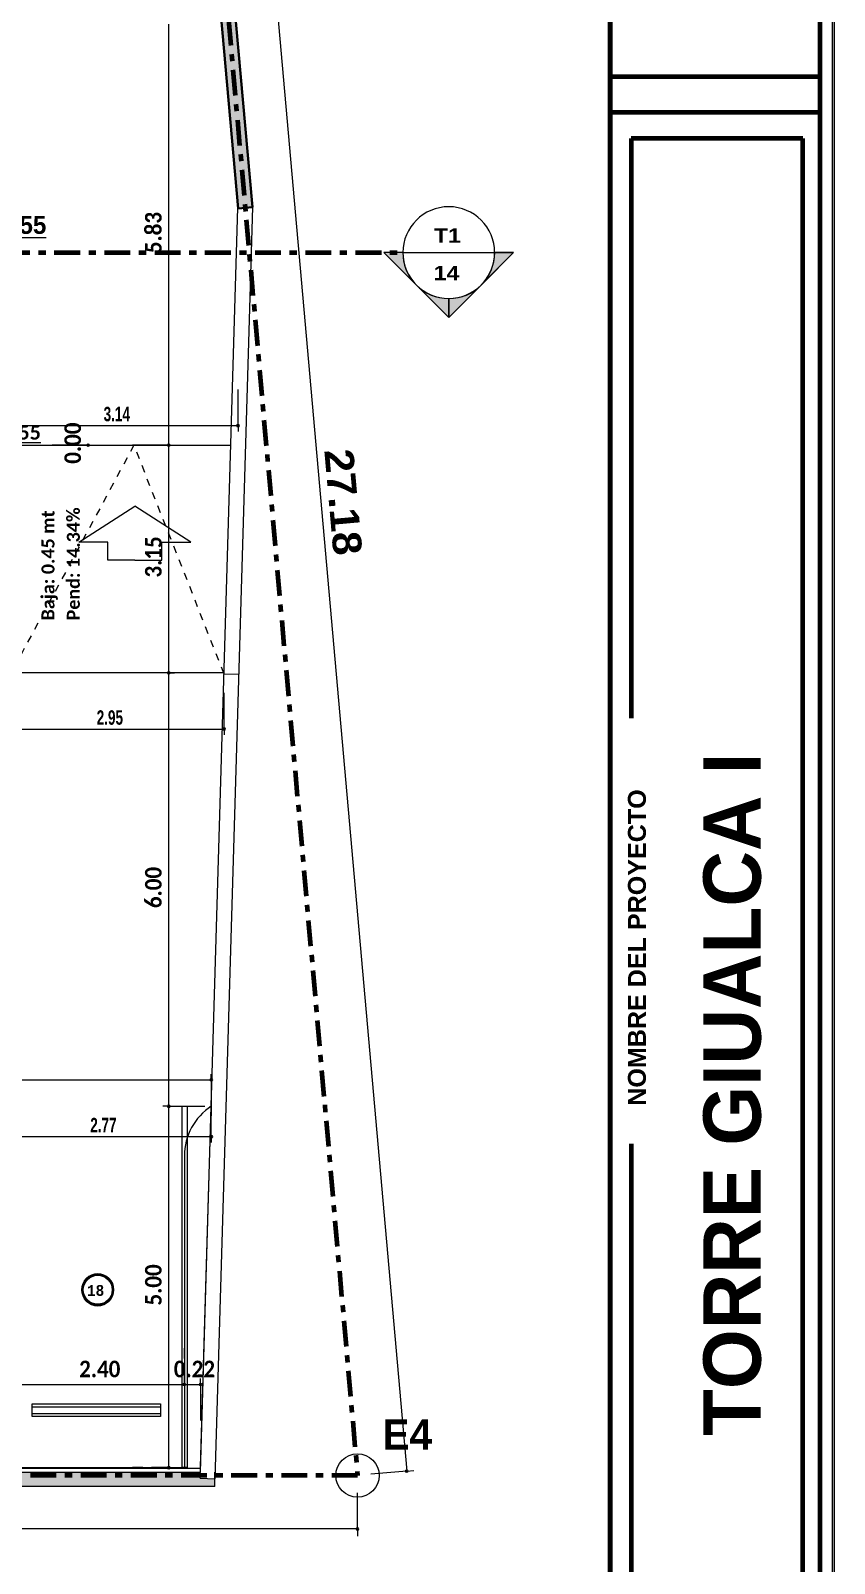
# Model space of a CAD drawing. Header units: metres. Extents: x -144 to 1000, y -717 to 29.
# Drawn here: x 334.07 to 345.2, y -572.75 to -551.54 of the extents above; entities that cross this region are included whole.
import ezdxf

# ---------------------------------------------------------------- set-up
doc = ezdxf.new("R2010")
doc.units = ezdxf.units.M
for name, pattern in [('Basculante', [0.11625, 0.075, -0.04125]), ('Dash Dot 3_16_', [0.595313, 0.357187, -0.119063, 0, -0.119063]), ('Derribado', [0.36, 0.24, -0.12])]:
    doc.linetypes.add(name, pattern=pattern)
doc.layers.get('0').update_dxf_attribs({"color": 1})
for name, color, linetype, lineweight in [('A-ANNO-DIMS', 1, 'Continuous', 9), ('A-DETL', 1, 'Continuous', 9), ('A-DETL-GENF', 1, 'Continuous', 9), ('A-DETL-THIN', 1, 'Continuous', 9), ('A-FLOR', 2, 'Continuous', 9), ('A-WALL', 4, 'Continuous', 9), ('C-PRKG', 2, 'Continuous', 9), ('G-ANNO-DIMS', 1, 'Continuous', 9), ('G-ANNO-SYMB', 1, 'Continuous', 9), ('G-ANNO-TEXT', 2, 'Continuous', 9), ('G-ANNO-TTLB', 3, 'Continuous', 18), ('G-ANNO-TTLB-WIDE', 1, 'Continuous', 70), ('G-IMPT', 1, 'Continuous', 9)]:
    doc.layers.add(name, color=color, linetype=linetype, lineweight=lineweight)
doc.layers.add('A-WALL-PATT', color=7, linetype='Continuous', lineweight=35, true_color=0x9c9c9c)
doc.styles.add('Arial Black', font='', dxfattribs={"height": 0.15})
doc.styles.add('Arial_B', font='arialbd.ttf', dxfattribs={"height": 0.0025})
doc.styles.add('Britannic Bold_B', font='', dxfattribs={"width": 0.7})
doc.styles.add('Britannic Bold_B_1', font='', dxfattribs={"width": 0.7, "height": 0.4})
doc.styles.add('Britannic Bold_B_2', font='', dxfattribs={"width": 1.1, "height": 0.009})
doc.styles.add('Britannic Bold_B_3', font='', dxfattribs={"width": 0.7})
doc.styles.add('Britannic Bold_B_4', font='', dxfattribs={"height": 0.004465})
doc.styles.add('Calibri_B_1', font='calibrib.ttf', dxfattribs={"height": 0.135})
doc.styles.add('Calibri_B_2', font='calibrib.ttf', dxfattribs={"height": 0.135})
doc.styles.add('Calibri_B_6', font='calibrib.ttf', dxfattribs={"width": 0.9})
doc.styles.add('Courier New_B', font='courbd.ttf', dxfattribs={"height": 0.1125})
doc.styles.get('Arial Black').set_extended_font_data('Arial Black')
doc.styles.get('Britannic Bold_B').set_extended_font_data('Britannic Bold', bold=True)
doc.styles.get('Britannic Bold_B_1').set_extended_font_data('Britannic Bold', bold=True)
doc.styles.get('Britannic Bold_B_2').set_extended_font_data('Britannic Bold', bold=True)
doc.styles.get('Britannic Bold_B_3').set_extended_font_data('Britannic Bold', bold=True)
doc.styles.get('Britannic Bold_B_4').set_extended_font_data('Britannic Bold', bold=True)

# ---------------------------------------------------------------- blocks, each defined once
blk = doc.blocks.new('tarjeta de nathalie 00')
at = {"layer": 'G-IMPT', "lineweight": 9}
h = blk.add_hatch(color=3, dxfattribs=at)
h.paths.add_polyline_path([(-145.23888, -717.38489), (-145.21019, -717.38489), (-145.21019, -716.89355), (-145.21019, -716.79934), (-145.23888, -716.79934), (-145.23888, -716.89379)])
h.paths.add_polyline_path([(-145.20996, -716.7991), (-145.20996, -717.3851), (-145.2392, -717.3851), (-145.2392, -716.7991)])
h.paths.add_polyline_path([(-145.23902, -717.3868), (-145.20826, -717.3868), (-145.20826, -716.7974), (-145.2392, -716.7974), (-146.09866, -716.7974), (-146.09866, -717.3868)])
h.paths.add_polyline_path([(-145.20795, -716.79707), (-145.20795, -717.3871), (-146.09898, -717.3871), (-146.09898, -716.79707)])
at = {"layer": 'G-ANNO-TTLB', "color": 3}
for p, q in [((-145.20826, -716.7974), (-145.20826, -717.3868)), ((-145.20795, -717.3871), (-145.20795, -716.79707)), ((-145.20795, -717.38713), (-145.20795, -716.79707)), ((-145.2392, -716.7991), (-145.2392, -717.3851)), ((-145.20996, -717.3851), (-145.20996, -716.7991)), ((-145.23888, -717.38489), (-145.23888, -716.89379)), ((-145.21019, -716.89355), (-145.21019, -717.38489))]:
    blk.add_line(p, q, dxfattribs=at)
at = {"layer": 'G-ANNO-TTLB-WIDE', "color": 3}
for p, q in [((-145.2392, -716.7991), (-145.2392, -717.3851)), ((-145.20996, -716.7991), (-145.20996, -717.3851)), ((-145.2392, -717.01548), (-145.20996, -717.01548)), ((-145.20996, -717.02049), (-145.2392, -717.02049)), ((-145.21233, -717.0241), (-145.23627, -717.0241)), ((-145.23627, -717.0241), (-145.23627, -717.1091)), ((-145.21233, -717.24403), (-145.21233, -717.0241)), ((-145.23627, -717.16403), (-145.23627, -717.24403))]:
    blk.add_line(p, q, dxfattribs=at)
at = {"layer": 'G-ANNO-TTLB', "lineweight": 9, "attachment_point": 1, "rotation": 90, "bg_fill": 3, "box_fill_scale": 1.25, "bg_fill_color": 256, "bg_fill_true_color": 13158600, "bg_fill_transparency": 0}
for s, insert, char_height, width, style in [('TORRE GIUALCA I', (-145.2262, -717.20472), 0.008, 0.1678172, 'Britannic Bold_B_4'), ('NOMBRE DEL PROYECTO', (-145.2367, -717.15875), 0.0025, 0.0533122, 'Arial_B')]:
    blk.add_mtext(s, dxfattribs=dict(at, insert=insert, char_height=char_height, width=width, style=style))
blk = doc.blocks.new('R')
at = {"layer": 'A-ANNO-DIMS', "lineweight": 25, "true_color": 0x00592d}
h = blk.add_hatch(color=118, dxfattribs=at)
edge = h.paths.add_edge_path()
edge.add_arc((330.709, -494.037), 0.015, 0, 360)
at = {"layer": 'A-ANNO-DIMS', "lineweight": 25, "true_color": 0x004080}
h = blk.add_hatch(color=156, dxfattribs=at)
edge = h.paths.add_edge_path()
edge.add_arc((328.633, -494.308), 0.015, 0, 360)
h = blk.add_hatch(color=156, dxfattribs=at)
edge = h.paths.add_edge_path()
edge.add_arc((328.633, -494.308), 0.015, 0, 360)
h = blk.add_hatch(color=156, dxfattribs=at)
edge = h.paths.add_edge_path()
edge.add_arc((329.75, -494.308), 0.015, 0, 360)
h = blk.add_hatch(color=156, dxfattribs=at)
edge = h.paths.add_edge_path()
edge.add_arc((329.75, -494.308), 0.015, 0, 360)
h = blk.add_hatch(color=156, dxfattribs=at)
edge = h.paths.add_edge_path()
edge.add_arc((329.75, -497.458), 0.015, 0, 360)
h = blk.add_hatch(color=156, dxfattribs=at)
edge = h.paths.add_edge_path()
edge.add_arc((329.75, -497.458), 0.015, 0, 360)
at = {"layer": 'A-ANNO-DIMS', "lineweight": 25, "true_color": 0x00592d}
h = blk.add_hatch(color=118, dxfattribs=at)
edge = h.paths.add_edge_path()
edge.add_arc((330.517, -498.237), 0.015, 0, 360)
at = {"layer": 'A-ANNO-DIMS', "lineweight": 25, "true_color": 0x004080}
h = blk.add_hatch(color=156, dxfattribs=at)
edge = h.paths.add_edge_path()
edge.add_arc((330.339, -503.091), 0.015, 0, 360)
h = blk.add_hatch(color=156, dxfattribs=at)
edge = h.paths.add_edge_path()
edge.add_arc((329.75, -503.458), 0.015, 0, 360)
h = blk.add_hatch(color=156, dxfattribs=at)
edge = h.paths.add_edge_path()
edge.add_arc((329.75, -503.458), 0.015, 0, 360)
at = {"layer": 'A-ANNO-DIMS', "lineweight": 25, "true_color": 0x00592d}
h = blk.add_hatch(color=118, dxfattribs=at)
edge = h.paths.add_edge_path()
edge.add_arc((330.339, -503.877), 0.015, 0, 360)
at = {"layer": 'A-ANNO-DIMS', "lineweight": 25, "true_color": 0x004080}
h = blk.add_hatch(color=156, dxfattribs=at)
edge = h.paths.add_edge_path()
edge.add_arc((329.966, -507.307), 0.015, 0, 360)
h = blk.add_hatch(color=156, dxfattribs=at)
edge = h.paths.add_edge_path()
edge.add_arc((329.966, -507.307), 0.015, 0, 360)
h = blk.add_hatch(color=156, dxfattribs=at)
edge = h.paths.add_edge_path()
edge.add_arc((330.189, -507.307), 0.015, 0, 360)
h = blk.add_hatch(color=156, dxfattribs=at)
edge = h.paths.add_edge_path()
edge.add_arc((329.75, -508.458), 0.015, 0, 360)
at = {"layer": 'A-ANNO-DIMS', "lineweight": 25, "true_color": 0x0000ff}
h = blk.add_hatch(color=5, dxfattribs=at)
edge = h.paths.add_edge_path()
edge.add_arc((333.045, -508.507), 0.015, 0, 360)
h = blk.add_hatch(color=5, dxfattribs=at)
edge = h.paths.add_edge_path()
edge.add_arc((332.363, -509.307), 0.015, 0, 360)
at = {"layer": 'A-WALL', "true_color": 0x808080}
blk.add_hatch(color=8, dxfattribs=at).paths.add_polyline_path([(330.187, -508.72), (330.39, -508.72), (330.389, -508.52), (330.386, -508.612), (330.187, -508.606), (330.189, -508.52), (323.768, -508.52), (323.768, -508.72), (326.167, -508.72)])
at = {"layer": 'A-WALL-PATT', "true_color": 0x747474}
blk.add_hatch(color=8, dxfattribs=at).paths.add_polyline_path([(330.709, -491.031), (330.908, -491.014), (330.072, -481.582), (329.873, -481.607), (330.645, -490.316)])
at = {"layer": 'G-ANNO-SYMB'}
h = blk.add_hatch(color=256, dxfattribs=at)
edge = h.paths.add_edge_path()
edge.add_line((333.156, -492.069), (332.73, -491.643))
edge.add_line((332.73, -491.643), (332.992, -491.643))
edge.add_arc((333.628, -491.643), 0.636, 180, 222.0784)
h = blk.add_hatch(color=256, dxfattribs=at)
edge = h.paths.add_edge_path()
edge.add_arc((333.628, -491.643), 0.636, 317.9216, 360)
edge.add_line((334.264, -491.643), (334.526, -491.643))
edge.add_line((334.526, -491.643), (334.1, -492.069))
h = blk.add_hatch(color=256, dxfattribs=at)
edge = h.paths.add_edge_path()
edge.add_arc((333.628, -491.643), 0.635, 225, 270)
edge.add_line((333.628, -492.278), (333.628, -492.541))
edge.add_line((333.628, -492.541), (333.179, -492.092))
h = blk.add_hatch(color=256, dxfattribs=at)
edge = h.paths.add_edge_path()
edge.add_line((334.077, -492.092), (333.628, -492.541))
edge.add_line((333.628, -492.541), (333.628, -492.278))
edge.add_arc((333.628, -491.643), 0.635, 270, 315)
at = {"layer": 'A-ANNO-DIMS', "color": 5, "true_color": 0x0000ff}
for p, q in [((330.645, -481.433), (333.045, -508.507)), ((333.045, -508.507), (332.547, -508.551)), ((333.045, -508.507), (333.145, -508.498)), ((332.363, -509.307), (332.363, -508.807)), ((332.363, -509.307), (301.501, -509.283)), ((332.363, -509.307), (332.363, -509.407))]:
    blk.add_line(p, q, dxfattribs=at)
at = {"layer": 'A-ANNO-DIMS', "color": 156, "true_color": 0x004080}
for p, q in [((329.75, -494.308), (329.75, -488.48)), ((328.633, -494.308), (328.133, -494.308)), ((328.633, -494.308), (328.133, -494.308)), ((328.633, -494.308), (328.633, -494.308)), ((328.633, -494.308), (328.713, -494.308)), ((328.633, -494.308), (328.713, -494.308)), ((329.75, -494.308), (329.25, -494.308)), ((329.75, -494.308), (329.25, -494.308)), ((329.75, -497.458), (329.75, -494.308)), ((329.75, -494.308), (329.83, -494.308)), ((329.75, -494.308), (329.83, -494.308)), ((329.75, -497.458), (329.25, -497.458)), ((329.75, -497.458), (329.25, -497.458)), ((329.75, -503.458), (329.75, -497.458)), ((329.75, -497.458), (329.83, -497.458)), ((329.75, -497.458), (329.83, -497.458)), ((323.768, -503.091), (330.339, -503.091)), ((330.339, -503.091), (330.339, -503.011)), ((330.339, -503.091), (330.339, -503.591)), ((329.75, -503.458), (329.67, -503.458)), ((329.75, -503.458), (329.67, -503.458)), ((329.75, -508.458), (329.75, -503.458)), ((329.75, -503.458), (330.25, -503.458)), ((329.75, -503.458), (330.25, -503.458)), ((327.566, -507.307), (329.966, -507.307)), ((329.966, -507.307), (329.966, -507.387)), ((329.966, -507.307), (330.189, -507.307)), ((329.966, -507.307), (329.966, -507.387)), ((330.189, -507.307), (330.189, -507.227)), ((330.189, -507.307), (330.189, -507.807)), ((329.75, -508.458), (329.83, -508.458))]:
    blk.add_line(p, q, dxfattribs=at)
at = {"layer": 'A-ANNO-DIMS', "color": 118, "true_color": 0x00592d}
for p, q in [((330.709, -494.037), (330.709, -493.537)), ((327.568, -494.037), (330.709, -494.037)), ((330.709, -494.037), (330.709, -494.117)), ((330.517, -498.237), (330.517, -497.737)), ((327.568, -498.237), (330.517, -498.237)), ((330.517, -498.237), (330.517, -498.317)), ((330.339, -503.877), (330.339, -503.377)), ((327.566, -503.877), (330.339, -503.877)), ((330.339, -503.877), (330.339, -503.957))]:
    blk.add_line(p, q, dxfattribs=at)
at = {"layer": 'A-ANNO-DIMS', "color": 156, "linetype": 'Derribado', "true_color": 0x004080}
for p, q in [((329.966, -507.307), (329.966, -506.807)), ((329.966, -507.307), (329.966, -506.807)), ((329.75, -508.458), (329.25, -508.458))]:
    blk.add_line(p, q, dxfattribs=at)
at = {"layer": 'A-ANNO-DIMS', "color": 118, "lineweight": 25, "true_color": 0x00592d}
for centre in [(330.709, -494.037), (330.517, -498.237), (330.339, -503.877)]:
    blk.add_circle(centre, 0.015, dxfattribs=at)
at = {"layer": 'A-ANNO-DIMS', "color": 156, "lineweight": 25, "true_color": 0x004080}
for centre in [(328.633, -494.308), (328.633, -494.308), (329.75, -494.308), (329.75, -494.308), (329.75, -497.458), (329.75, -497.458), (330.339, -503.091), (329.75, -503.458), (329.75, -503.458), (329.966, -507.307), (329.966, -507.307), (330.189, -507.307), (329.75, -508.458)]:
    blk.add_circle(centre, 0.015, dxfattribs=at)
at = {"layer": 'A-ANNO-DIMS', "color": 5, "lineweight": 25, "true_color": 0x0000ff}
for centre in [(333.045, -508.507), (332.363, -509.307)]:
    blk.add_circle(centre, 0.015, dxfattribs=at)
at = {"layer": 'A-DETL', "color": 7, "linetype": 'Dash Dot 3_16_', "lineweight": 70}
for p, q in [((329.963, -481.494), (332.364, -508.567)), ((332.364, -508.567), (301.502, -508.567))]:
    blk.add_line(p, q, dxfattribs=at)
at = {"layer": 'A-DETL', "color": 9, "linetype": 'Basculante', "true_color": 0xc0c0c0}
for p, q in [((329.268, -494.308), (327.568, -497.458)), ((330.517, -497.475), (329.268, -494.308))]:
    blk.add_line(p, q, dxfattribs=at)
at = {"layer": 'A-DETL-GENF'}
for p, q in [((328.504, -495.651), (329.279, -495.151)), ((330.054, -495.651), (329.279, -495.151)), ((328.904, -495.651), (328.504, -495.651)), ((328.904, -495.901), (328.904, -495.651)), ((329.654, -495.901), (329.654, -495.651)), ((329.654, -495.651), (330.054, -495.651)), ((329.279, -495.901), (328.904, -495.901)), ((329.279, -495.901), (329.654, -495.901))]:
    blk.add_line(p, q, dxfattribs=at)
at = {"layer": 'A-DETL-THIN'}
for p, q in [((330.189, -508.52), (330.339, -503.456)), ((329.966, -504.145), (329.966, -508.469)), ((301.613, -508.52), (330.189, -508.52)), ((329.966, -508.469), (327.568, -508.469))]:
    blk.add_line(p, q, dxfattribs=at)
blk.add_circle((332.364, -508.567), 0.3, dxfattribs=at)
blk.add_arc((330.788, -504.145), 0.822, 123.0791, 180, dxfattribs=at)
at = {"layer": 'A-FLOR'}
for p, q in [((327.568, -494.308), (330.611, -494.308)), ((330.517, -497.458), (327.568, -497.458)), ((330.191, -508.469), (317.182, -508.469))]:
    blk.add_line(p, q, dxfattribs=at)
at = {"layer": 'A-WALL', "lineweight": 35}
for p, q in [((330.709, -491.031), (329.873, -481.607)), ((330.072, -481.582), (330.908, -491.014)), ((330.908, -491.014), (330.709, -491.031))]:
    blk.add_line(p, q, dxfattribs=at)
at = {"layer": 'A-WALL'}
for p, q in [((330.187, -508.606), (330.708, -491.025)), ((330.909, -491.014), (330.386, -508.612)), ((330.909, -491.014), (330.903, -491.014)), ((330.717, -497.481), (330.517, -497.475)), ((323.768, -508.52), (330.189, -508.52)), ((330.187, -508.606), (330.386, -508.612)), ((330.39, -508.72), (330.39, -508.52)), ((330.39, -508.72), (323.768, -508.72))]:
    blk.add_line(p, q, dxfattribs=at)
at = {"layer": 'C-PRKG'}
for p, q in [((329.931, -503.458), (330.005, -503.458)), ((329.931, -503.458), (329.931, -508.458)), ((330.005, -503.458), (330.005, -508.458)), ((327.856, -507.617), (327.856, -507.574)), ((327.856, -507.574), (329.636, -507.574)), ((329.636, -507.574), (329.636, -507.617)), ((327.856, -507.707), (327.856, -507.617)), ((327.856, -507.617), (329.636, -507.617)), ((327.856, -507.75), (327.856, -507.707)), ((327.856, -507.707), (329.636, -507.707)), ((329.636, -507.75), (327.856, -507.75)), ((329.636, -507.617), (329.636, -507.707)), ((329.636, -507.707), (329.636, -507.75)), ((330.005, -508.458), (329.931, -508.458))]:
    blk.add_line(p, q, dxfattribs=at)
at = {"layer": 'C-PRKG', "lineweight": 15}
blk.add_line((327.566, -508.458), (329.931, -508.458), dxfattribs=at)
blk.add_circle((328.766, -505.997), 0.22, dxfattribs=at)
at = {"layer": 'C-PRKG', "color": 252, "true_color": 0x959595}
blk.add_circle((328.766, -505.997), 0.2, dxfattribs=at)
at = {"layer": 'C-PRKG'}
for radius, start, end in [(0.22, 0, 180), (0.21, 0, 180), (0.22, 180, 0), (0.21, 180, 0)]:
    blk.add_arc((328.766, -505.997), radius, start, end, dxfattribs=at)
at = {"layer": 'G-ANNO-SYMB', "linetype": 'Dash Dot 3_16_', "lineweight": 70}
blk.add_line((323.298, -491.643), (332.993, -491.643), dxfattribs=at)
at = {"layer": 'G-ANNO-SYMB', "lineweight": 18}
for p, q in [((333.628, -492.541), (332.73, -491.643)), ((332.993, -491.643), (332.73, -491.643)), ((332.992, -491.643), (332.73, -491.643)), ((332.73, -491.643), (333.156, -492.069)), ((332.993, -491.643), (334.263, -491.643)), ((333.628, -492.541), (334.526, -491.643)), ((334.1, -492.069), (334.526, -491.643)), ((334.263, -491.643), (334.526, -491.643)), ((334.526, -491.643), (334.264, -491.643)), ((333.179, -492.092), (333.628, -492.541)), ((333.628, -492.541), (334.077, -492.092)), ((333.628, -492.278), (333.628, -492.541)), ((333.628, -492.541), (333.628, -492.278))]:
    blk.add_line(p, q, dxfattribs=at)
for radius, start, end in [(0.635, 0, 180), (0.636, 180, 222.0784), (0.635, 180, 0), (0.636, 317.9216, 0), (0.635, 225, 270), (0.635, 270, 315)]:
    blk.add_arc((333.628, -491.643), radius, start, end, dxfattribs=at)
at = {"layer": 'A-ANNO-DIMS', "color": 156, "true_color": 0x004080, "char_height": 0.23, "width": 0.61793, "attachment_point": 1, "rotation": 90, "line_spacing_factor": 1.158048, "style": 'Calibri_B_6'}
for s, insert in [('5.83', (329.421, -491.651)), ('0.00', (328.304, -494.565)), ('3.15', (329.421, -496.14)), ('6.00', (329.421, -500.715)), ('5.00', (329.421, -506.215))]:
    blk.add_mtext(s, dxfattribs=dict(at, insert=insert))
at = {"layer": 'A-ANNO-DIMS', "color": 118, "true_color": 0x00592d, "char_height": 0.2, "width": 0.69614, "attachment_point": 1, "line_spacing_factor": 1.000203, "style": 'Britannic Bold_B_3'}
for s, insert in [('3.14', (328.848, -493.777)), ('2.95', (328.752, -497.977)), ('2.77', (328.663, -503.617))]:
    blk.add_mtext(s, dxfattribs=dict(at, insert=insert))
at = {"layer": 'A-ANNO-DIMS', "color": 5, "true_color": 0x0000ff, "insert": (332.302, -494.344), "char_height": 0.4, "width": 1.40028, "attachment_point": 1, "rotation": 275.0667, "line_spacing_factor": 1.000203, "style": 'Britannic Bold_B_2'}
blk.add_mtext('27.18', dxfattribs=at)
at = {"layer": 'A-ANNO-DIMS', "color": 156, "true_color": 0x004080, "char_height": 0.23, "width": 0.61793, "attachment_point": 1, "line_spacing_factor": 1.158048, "style": 'Calibri_B_6'}
for s, insert in [('2.40', (328.509, -506.978)), ('0.22', (329.82, -506.978))]:
    blk.add_mtext(s, dxfattribs=dict(at, insert=insert))
at = {"layer": 'G-ANNO-DIMS', "style": 'Britannic Bold_B'}
blk.add_text('%%UNPT= 4.55', height=0.25, dxfattribs=at).set_placement((326.447, -491.384))
at = {"layer": 'G-ANNO-DIMS', "color": 5, "true_color": 0x0000ff, "style": 'Calibri_B_1'}
blk.add_text('%%UNPT= 4.55', height=0.2, dxfattribs=at).set_placement((326.685, -494.231))
at = {"layer": 'G-ANNO-SYMB', "style": 'Arial Black'}
for s, p in [('T1', (333.422, -491.507)), ('14', (333.419, -492.026))]:
    blk.add_text(s, height=0.2, dxfattribs=at).set_placement(p)
at = {"layer": 'G-ANNO-TEXT', "style": 'Calibri_B_2'}
for s, p in [('Baja: 0.45 mt', (328.167, -496.733)), ('Pend: 14.34%%%', (328.518, -496.733))]:
    blk.add_text(s, height=0.18, rotation=90, dxfattribs=at).set_placement(p)
at = {"layer": 'G-ANNO-TEXT', "style": 'Courier New_B', "width": 0.8}
blk.add_text('18', height=0.15, dxfattribs=at).set_placement((328.616, -506.081))
at = {"layer": 'G-ANNO-TEXT', "style": 'Britannic Bold_B_1'}
blk.add_text('E4', height=0.42, dxfattribs=at).set_placement((332.71, -508.21))

msp = doc.modelspace()

# ---------------------------------------------------------------- block references
at = {"xscale": 99.43160266323505, "yscale": 99.43160266323505, "zscale": 99.43160266323505}
msp.add_blockref('tarjeta de nathalie 00', (14783.456, 70741.827), dxfattribs=at)

# ---------------------------------------------------------------- next in the draw order: block references
at = {"color": 3}
msp.add_blockref('R', (6.229, -62.967), dxfattribs=at)

doc.saveas('drawing.dxf')
